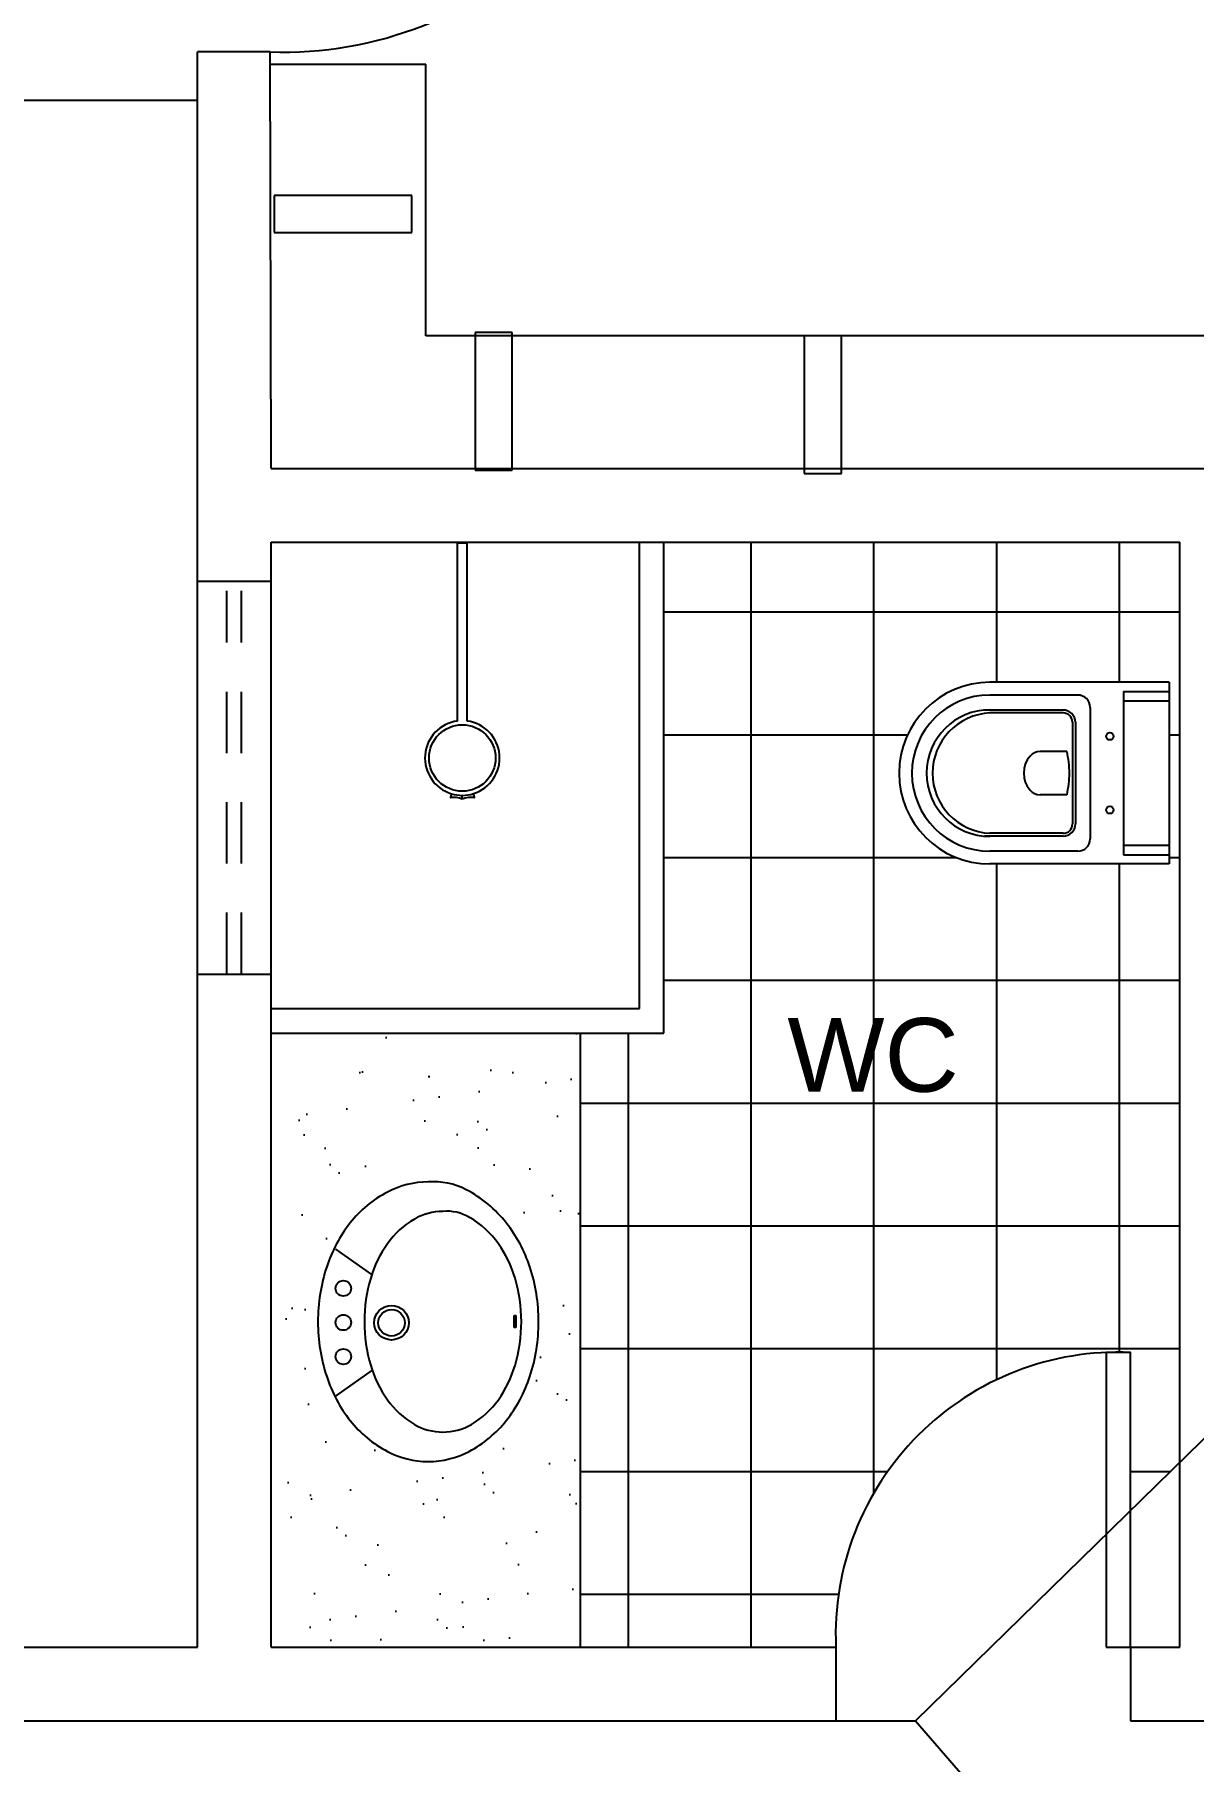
# Model space of a CAD drawing. Extents: x -109 to 1815, y -14679 to 345.
# Drawn here: x 45.291 to 47.651, y 2.659 to 6.176 of the extents above; entities that cross this region are included whole.
import ezdxf

# ---------------------------------------------------------------- set-up
doc = ezdxf.new("R2010")
doc.units = 0
doc.header["$MEASUREMENT"] = 0
doc.linetypes.add('HIDDEN', pattern=[0.375, 0.25, -0.125])
for name, color, linetype in [('corte-esq-ext', 1, 'CONTINUOUS'), ('ESQUADRIA', 2, 'CONTINUOUS'), ('L_DECA', 7, 'CONTINUOUS'), ('PAREDE', 6, 'CONTINUOUS'), ('PEÇWC', 1, 'CONTINUOUS'), ('PILAR', 5, 'CONTINUOUS'), ('PORTA', 3, 'CONTINUOUS'), ('PROJCASA', 3, 'HIDDEN'), ('REG120-160', 4, 'CONTINUOUS'), ('VARANDA', 1, 'CONTINUOUS')]:
    doc.layers.add(name, color=color, linetype=linetype)
doc.styles.add('REGUA120', font='arial.ttf')

# ---------------------------------------------------------------- blocks, each defined once
blk = doc.blocks.new('Bel10')
at = {"layer": 'L_DECA'}
for p, q in [((-18.5, -7.5), (-18.5, -44)), ((-18.5, -7.5), (18.5, -7.5)), ((18.5, -7.5), (18.5, -44))]:
    blk.add_line(p, q, dxfattribs=at)
at = {"layer": 'L_DECA', "color": 1}
for p, q in [((-16.62, -16.8), (-16.62, -7.5)), ((-14.7, -16.8), (-14.7, -7.5)), ((14.7, -16.8), (14.7, -7.5)), ((16.62, -16.8), (16.62, -7.5)), ((-16.62, -16.8), (16.62, -16.8)), ((-13.4, -23.61), (13.4, -23.61)), ((-15.9, -26.11), (-15.9, -44)), ((-10.35, -26.61), (10.35, -26.61)), ((-10.35, -27.21), (10.35, -27.21)), ((15.9, -26.11), (15.9, -44)), ((-12.85, -29.11), (-12.85, -45.13)), ((-12.25, -29.11), (-12.25, -44)), ((-4.4, -28.32), (-4.4, -33.79)), ((4.4, -28.32), (4.4, -33.79)), ((12.25, -29.11), (12.25, -44)), ((12.85, -29.11), (12.85, -45.13)), ((4.41, -32.25), (4.28, -32.25))]:
    blk.add_line(p, q, dxfattribs=at)
for centre in [(-7.5, -19.6), (7.5, -19.6)]:
    blk.add_circle(centre, 0.75, dxfattribs=at)
for centre, radius, start, end in [((-13.4, -26.11), 2.5, 90, 180), ((13.4, -26.11), 2.5, 0, 90), ((-10.35, -29.11), 2.5, 90, 180), ((-10.35, -29.11), 1.9, 90, 180), ((0.61, -52.22), 24.42, 91.4264, 101.8331), ((-0.61, -52.22), 24.42, 78.1669, 88.5736), ((10.35, -29.11), 2.5, 0, 90), ((10.35, -29.11), 1.9, 0, 90), ((-1.7, -33.79), 2.7, 180, 229.1678), ((1.7, -33.79), 2.7, 310.8322, 0), ((0, -31.83), 5.3, 229.1678, 310.8322), ((0, -44), 15.9, 180, 0), ((0, -44), 12.9, 180, 0), ((0, -43.44), 12.26, 182.6006, 357.3994)]:
    blk.add_arc(centre, radius, start, end, dxfattribs=at)
at = {"layer": 'L_DECA'}
blk.add_arc((0, -44), 18.5, 180, 0, dxfattribs=at)

msp = doc.modelspace()

# ---------------------------------------------------------------- hatches: boundary and pattern name
at = {"layer": 'corte-esq-ext'}
h = msp.add_hatch(dxfattribs=at)
h.set_pattern_fill('_USER,_O', color=256, scale=0.25, double=1, pattern_type=0)
h.set_pattern_definition([(0, (0, 0), (0, 0.25), []), (90, (0, 0), (-0.25, 2e-17), [])])
h.paths.add_polyline_path([(47.5227, 3.4923), (47.5227, 3.1708), (47.6227, 3.2687), (47.6227, 5.1423), (46.5727, 5.1423), (46.5727, 4.1423), (46.4026, 4.1423), (46.4026, 2.8923), (46.9227, 2.8923, -0.439902)])
h.paths.add_polyline_path([(47.2364, 4.8569), (47.6014, 4.8569), (47.6014, 4.4869), (47.2364, 4.4869, -1)], flags=16)
h.paths.add_polyline_path([(47.2364, 4.8309), (47.4404, 4.8309), (47.4404, 4.5129), (47.2364, 4.5129, -1)], flags=0)
h.paths.add_polyline_path([(47.2478, 4.8004), (47.4104, 4.8004), (47.4104, 4.5434), (47.2478, 4.5434, -1.092193)], flags=0)
h.paths.add_polyline_path([(47.2476, 4.7944), (47.3691, 4.7944, -0.92497), (47.4044, 4.7591), (47.4044, 4.5846, -0.92497), (47.3691, 4.5494), (47.2476, 4.5494, -1.04645)], flags=0)
h.paths.add_polyline_path([(47.3286, 4.7159), (47.3933, 4.7159, -0.045439), (47.3984, 4.6719, -0.045439), (47.3933, 4.6279), (47.3286, 4.6279, -0.533032)], flags=0)
h.paths.add_polyline_path([(46.7851, 3.9819), (47.2118, 3.9819), (47.2118, 4.2145), (46.7851, 4.2145)], flags=24)
at = {"layer": 'PEÇWC'}
h = msp.add_hatch(dxfattribs=at)
h.set_pattern_fill('AR-SAND,_O', color=256, scale=0.1)
h.set_pattern_definition([(37.5, (-51.23213, 0), (-0.00629934, 0.19268238), [0, -0.152, 0, -0.17, 0, -0.1625]), (7.5, (-51.23213, 0), (0.1769777, 0.2822146), [0, -0.082, 0, -0.137, 0, -0.0525]), (327.5, (-51.35513, 0), (0.3114142, 0.0005659), [0, -0.05, 0, -0.18, 0, -0.235]), (317.5, (-51.35513, 0), (0.30061266, 0.08776756), [0, -0.025, 0, -0.118, 0, -0.135])])
h.paths.add_polyline_path([(45.8026, 2.8923), (46.4026, 2.8923), (46.4026, 4.1423), (45.8026, 4.1423)])
h.paths.add_polyline_path([(46.0097, 3.2907, -0.105215), (45.934, 3.3536, -0.088288), (45.886, 3.4431, -0.079177), (45.8682, 3.5548, -0.079177), (45.886, 3.6665, -0.088288), (45.934, 3.7561, -0.105215), (46.0097, 3.8189, -0.121388), (46.0928, 3.8394, -0.14205), (46.1703, 3.8236, -0.105215), (46.2517, 3.7561, -0.088288), (46.2997, 3.6665, -0.079177), (46.3175, 3.5548, -0.079177), (46.2997, 3.4431, -0.088288), (46.2517, 3.3536, -0.105215), (46.176, 3.2907, -0.121388), (46.0928, 3.2702, -0.121388)], flags=16)
h.paths.add_polyline_path([(46.0096, 3.396, -0.083114), (45.9757, 3.4659, -0.071735), (45.9628, 3.5548, -0.071735), (45.9757, 3.6438, -0.083114), (46.0096, 3.7137, -0.106704), (46.0645, 3.7638, -0.13263), (46.1226, 3.7795, -0.154551), (46.1769, 3.7673, -0.106704), (46.2356, 3.7137, -0.083114), (46.2695, 3.6438, -0.071735), (46.2824, 3.5548, -0.071735), (46.2695, 3.4659, -0.083114), (46.2356, 3.396, -0.106704), (46.1807, 3.3458, -0.13263), (46.1226, 3.3302, -0.13263), (46.0645, 3.3458, -0.106704)], flags=0)
h.paths.add_polyline_path([(45.9041, 3.4837, -1), (45.9357, 3.4837, -1)], flags=0)
h.paths.add_polyline_path([(45.9829, 3.5527, -1), (46.0531, 3.5527, -1)], flags=0)
h.paths.add_polyline_path([(45.991, 3.5527, -1), (46.0451, 3.5527, -1)], flags=0)
h.paths.add_polyline_path([(45.9041, 3.5532, -1), (45.9357, 3.5532, -1)], flags=0)
h.paths.add_polyline_path([(45.9041, 3.6228, -1), (45.9357, 3.6228, -1)], flags=0)
h.paths.add_polyline_path([(46.2675, 3.5429), (46.2675, 3.5674), (46.271, 3.5674), (46.271, 3.5429)], flags=0)

# ---------------------------------------------------------------- linework, layer by layer
at = {"layer": 'ESQUADRIA'}
for p, q in [((45.6227, 4.2628), (45.6227, 5.0628)), ((45.7727, 4.2628), (45.7727, 5.0628))]:
    msp.add_line(p, q, dxfattribs=at)
at = {"layer": 'PAREDE'}
for p, q in [((45.6227, 5.0628), (45.6227, 6.1406)), ((45.7708, 6.1406), (45.6227, 6.1406)), ((45.7727, 5.2923), (45.7708, 6.1406)), ((45.7727, 5.1423), (47.6227, 5.1423)), ((45.7727, 5.0628), (45.7727, 5.1423)), ((47.6227, 2.8923), (47.6227, 5.1423)), ((45.6227, 5.0628), (45.7727, 5.0628)), ((45.6227, 2.8923), (45.6227, 4.2628)), ((45.6227, 4.2628), (45.7727, 4.2628)), ((45.7727, 2.8923), (45.7727, 4.2628)), ((46.4026, 2.8923), (46.4026, 4.1423)), ((45.6227, 2.8923), (45.6227, 3.0173)), ((45.1227, 2.8923), (45.6227, 2.8923)), ((45.7727, 2.8923), (46.9227, 2.8923)), ((46.9227, 2.8923), (46.9227, 2.7423)), ((47.5227, 2.8923), (47.5227, 2.7423)), ((47.5227, 2.8923), (47.6227, 2.8923)), ((45.1227, 2.7423), (46.9227, 2.7423)), ((47.5227, 2.7423), (47.7727, 2.7423))]:
    msp.add_line(p, q, dxfattribs=at)
at = {"layer": 'PEÇWC'}
for p, q in [((46.5227, 4.1923), (46.5227, 5.1423)), ((46.5727, 4.1423), (46.5727, 5.1423)), ((45.7727, 4.1923), (46.5227, 4.1923)), ((45.7727, 4.1423), (46.5727, 4.1423)), ((45.9782, 3.6508), (45.9044, 3.7024)), ((46.2675, 3.5674), (46.271, 3.5674)), ((46.2675, 3.5429), (46.2675, 3.5674)), ((46.271, 3.5674), (46.271, 3.5429)), ((46.271, 3.5429), (46.2675, 3.5429)), ((45.9786, 3.456), (45.9044, 3.4041))]:
    msp.add_line(p, q, dxfattribs=at)
for points in [[(46.3175, 3.5548, 0.079177), (46.2997, 3.6665, 0.088288), (46.2517, 3.7561, 0.105215), (46.1703, 3.8236, 0.14205), (46.0928, 3.8394, 0.121388), (46.0097, 3.8189, 0.105215), (45.934, 3.7561, 0.088288), (45.886, 3.6665, 0.079177), (45.8682, 3.5548, 0.079177), (45.886, 3.4431, 0.088288), (45.934, 3.3536, 0.105215), (46.0097, 3.2907, 0.121388), (46.0928, 3.2702, 0.121388), (46.176, 3.2907, 0.105215), (46.2517, 3.3536, 0.088288), (46.2997, 3.4431, 0.079177)], [(46.2824, 3.5548, 0.071735), (46.2695, 3.6438, 0.083114), (46.2356, 3.7137, 0.106704), (46.1769, 3.7673, 0.154551), (46.1226, 3.7795, 0.13263), (46.0645, 3.7638, 0.106704), (46.0096, 3.7137, 0.083114), (45.9757, 3.6438, 0.071735), (45.9628, 3.5548, 0.071735), (45.9757, 3.4659, 0.083114), (46.0096, 3.396, 0.106704), (46.0645, 3.3458, 0.13263), (46.1226, 3.3302, 0.13263), (46.1807, 3.3458, 0.106704), (46.2356, 3.396, 0.083114), (46.2695, 3.4659, 0.071735)]]:
    msp.add_lwpolyline(points, format="xyb", close=True, dxfattribs=at)
for centre, radius in [((45.9199, 3.6228), 0.0158), ((46.018, 3.5527), 0.0351), ((45.9199, 3.5532), 0.0158), ((46.018, 3.5527), 0.027), ((45.9199, 3.4837), 0.0158)]:
    msp.add_circle(centre, radius, dxfattribs=at)
at = {"layer": 'PORTA', "color": 1}
msp.add_line((42.6227, 6.0423), (45.6227, 6.0423), dxfattribs=at)
at = {"layer": 'PORTA', "color": 3}
for p, q in [((46.1521, 4.778), (46.1521, 5.1408)), ((46.1521, 5.1408), (46.1721, 5.1408)), ((46.1721, 4.778), (46.1721, 5.1408)), ((46.1399, 4.6301), (46.1378, 4.6232)), ((46.1621, 4.6186), (46.1621, 4.6267)), ((46.1621, 4.6186), (46.1621, 4.6267)), ((46.187, 4.6231), (46.1848, 4.6302)), ((47.4727, 2.8923), (47.5227, 2.8923))]:
    msp.add_line(p, q, dxfattribs=at)
at = {"layer": 'PORTA'}
msp.add_lwpolyline([(47.5227, 2.8923), (47.5227, 3.4923), (47.4727, 3.4923), (47.4727, 2.8923)], dxfattribs=at)
at = {"layer": 'PORTA', "color": 3}
msp.add_lwpolyline([(47.5227, 3.4923), (47.4727, 3.4923)], dxfattribs=at)
msp.add_circle((46.1621, 4.7027), 0.0677, dxfattribs=at)
at = {"layer": 'PORTA', "color": 1}
for centre, radius, start, end in [((45.7977, 6.9156), 0.7755, 268.0117, 1.8475), ((47.4977, 2.9173), 0.5755, 87.5104, 182.4896)]:
    msp.add_arc(centre, radius, start, end, dxfattribs=at)
at = {"layer": 'PORTA', "color": 3}
for centre, radius, start, end in [((46.1621, 4.7027), 0.076, 97.5625, 253.0092), ((46.1621, 4.7027), 0.076, 287.388, 82.4375), ((46.1384, 4.623), 0.000606, 163.0092, 275.2895), ((46.1429, 4.5742), 0.0484, 66.6467, 95.2895), ((46.1621, 4.7027), 0.076, 253.0092, 287.388), ((46.1813, 4.5742), 0.0484, 83.9787, 113.3533), ((46.1864, 4.6229), 0.000606, 263.9787, 17.388)]:
    msp.add_arc(centre, radius, start, end, dxfattribs=at)
at = {"layer": 'PROJCASA', "ltscale": 12}
for q in [(55.8262, 11.2923), (52.1262, -3.0577)]:
    msp.add_line((47.0846, 2.7423), q, dxfattribs=at)
at = {"layer": 'PROJCASA', "ltscale": 0.5}
for p, q in [((45.6827, 4.2628), (45.6827, 5.0432)), ((45.7127, 4.2628), (45.7127, 5.0432))]:
    msp.add_line(p, q, dxfattribs=at)
at = {"layer": 'PROJCASA', "ltscale": 2}
msp.add_line((43.1227, 2.7423), (47.0846, 2.7423), dxfattribs=at)
at = {"layer": 'VARANDA'}
for p, q in [((45.7708, 6.1153), (46.0876, 6.1153)), ((46.0876, 5.5621), (46.0876, 6.1153)), ((46.0591, 5.8482), (45.7791, 5.8482)), ((45.7791, 5.8482), (45.7791, 5.7725)), ((46.0591, 5.7725), (46.0591, 5.8482)), ((45.7791, 5.7725), (46.0591, 5.7725)), ((47.7344, 5.5621), (46.0876, 5.5621)), ((46.2638, 5.5689), (46.1881, 5.5689)), ((46.1881, 5.5689), (46.1881, 5.2889)), ((46.2638, 5.2889), (46.2638, 5.5689)), ((46.9339, 5.5621), (46.8582, 5.5621)), ((46.8582, 5.5621), (46.8582, 5.2821)), ((46.9339, 5.2821), (46.9339, 5.5621)), ((45.7727, 5.2923), (47.7727, 5.2923)), ((46.1881, 5.2889), (46.2638, 5.2889)), ((46.8582, 5.2821), (46.9339, 5.2821))]:
    msp.add_line(p, q, dxfattribs=at)

# ---------------------------------------------------------------- block references
at = {"layer": 'PILAR', "xscale": 0.01, "yscale": 0.01, "zscale": 0.01, "rotation": 270}
msp.add_blockref('Bel10', (47.6764, 4.6719), dxfattribs=at)

# ---------------------------------------------------------------- texts
at = {"layer": 'REG120-160', "ltscale": 0.35, "style": 'REGUA120'}
msp.add_text('WC', height=0.15, dxfattribs=at).set_placement((46.8239, 4.0232))

doc.saveas('drawing.dxf')
